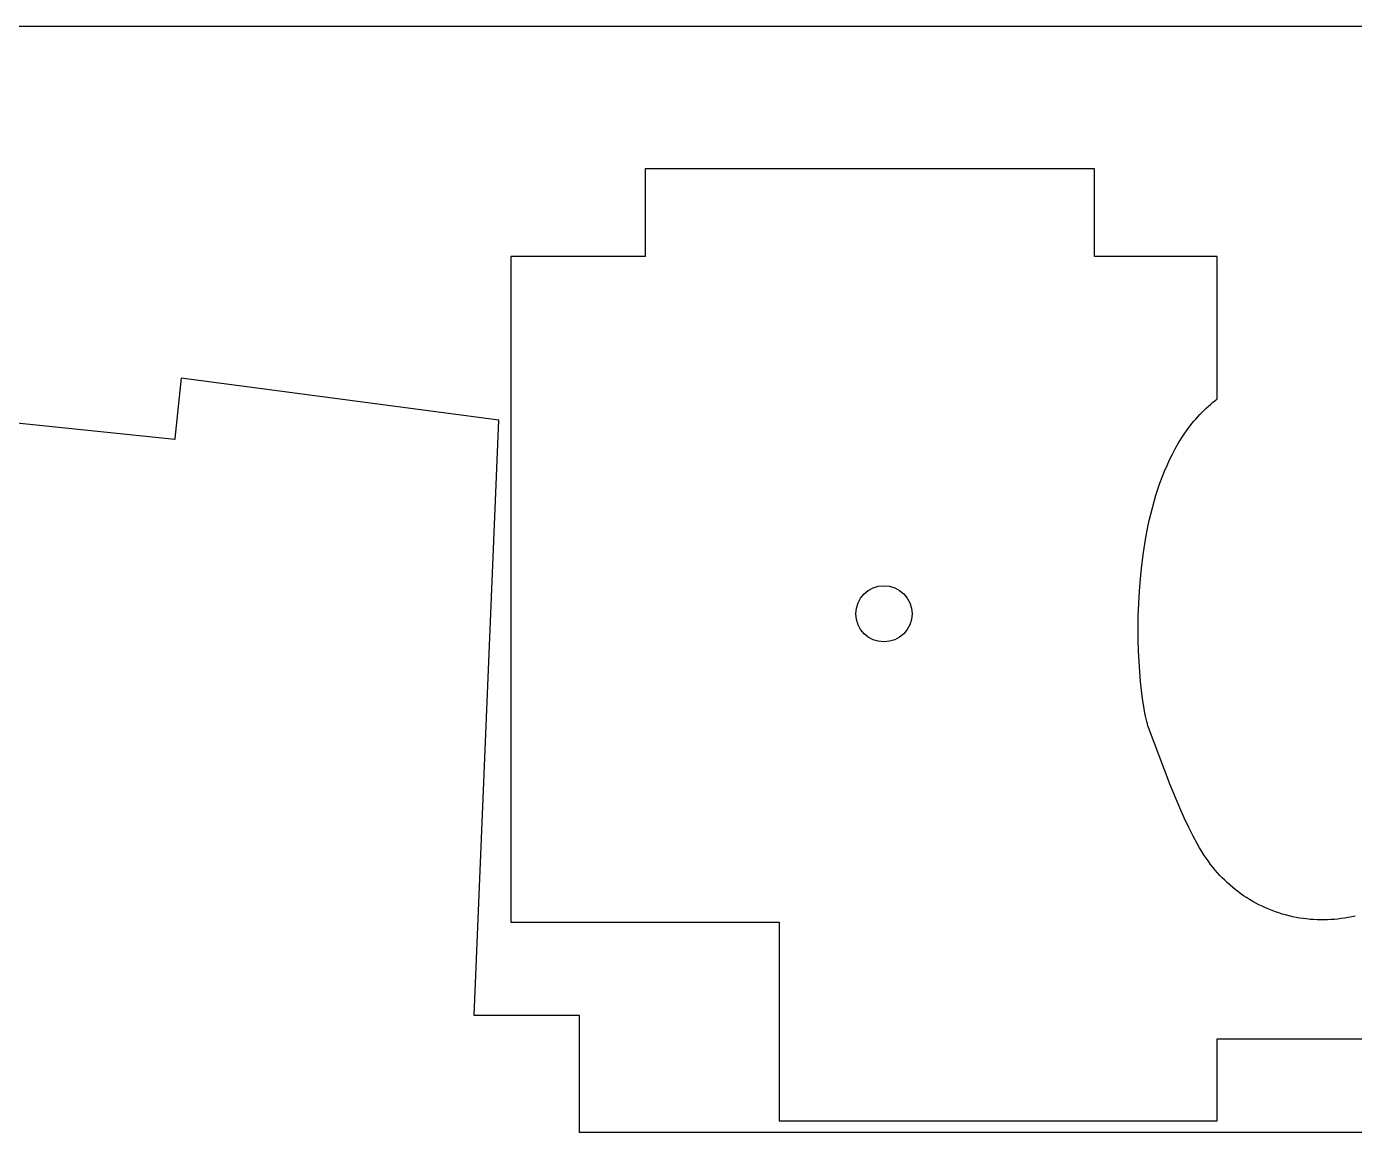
# Model space of a CAD drawing. Extents: x 296 to 1497, y 3 to 304.
# Drawn here: x 593.8 to 660, y 249 to 304.1 of the extents above; entities that cross this region are included whole.
import ezdxf

# ---------------------------------------------------------------- set-up
doc = ezdxf.new("R2010")
doc.units = 0
doc.layers.add('FLAT_PANELS', color=1, linetype='CONTINUOUS')
doc.layers.add('HELP_LINES', color=3, linetype='CONTINUOUS')

msp = doc.modelspace()

# ---------------------------------------------------------------- linework, layer by layer
at = {"layer": 'FLAT_PANELS'}
for p, q in [((647.005, 296.996), (624.595, 296.996)), ((624.595, 296.996), (624.595, 292.63)), ((647.005, 292.63), (647.005, 296.996)), ((624.595, 292.63), (617.901, 292.63)), ((617.901, 292.63), (617.901, 259.452)), ((651.639, 292.63), (647.005, 292.63)), ((653.117, 292.63), (651.639, 292.63)), ((653.117, 286.783), (653.117, 292.63)), ((653.117, 285.619), (653.117, 286.783)), ((601.475, 286.56), (601.162, 283.556)), ((617.31, 284.48), (601.475, 286.56)), ((601.475, 286.56), (601.475, 286.56)), ((601.158, 283.51), (581.962, 285.506)), ((652.773, 285.257), (652.885, 285.351)), ((652.885, 285.351), (653, 285.443)), ((653, 285.443), (653.117, 285.532)), ((653.117, 285.532), (653.117, 285.619)), ((652.045, 284.53), (652.143, 284.641)), ((652.143, 284.641), (652.243, 284.749)), ((652.243, 284.749), (652.345, 284.856)), ((652.345, 284.856), (652.449, 284.96)), ((652.449, 284.96), (652.555, 285.061)), ((652.555, 285.061), (652.663, 285.16)), ((652.663, 285.16), (652.773, 285.257)), ((616.084, 254.794), (617.31, 284.48)), ((651.5, 283.823), (651.586, 283.946)), ((651.586, 283.946), (651.674, 284.067)), ((651.674, 284.067), (651.764, 284.186)), ((651.764, 284.186), (651.856, 284.303)), ((651.856, 284.303), (651.949, 284.417)), ((651.949, 284.417), (652.045, 284.53)), ((601.162, 283.556), (601.158, 283.51)), ((651.024, 283.048), (651.175, 283.313)), ((651.175, 283.313), (651.334, 283.571)), ((651.334, 283.571), (651.5, 283.823)), ((650.743, 282.499), (650.88, 282.776)), ((650.88, 282.776), (651.024, 283.048)), ((650.489, 281.928), (650.613, 282.216)), ((650.613, 282.216), (650.743, 282.499)), ((650.158, 281.035), (650.262, 281.337)), ((650.262, 281.337), (650.372, 281.635)), ((650.372, 281.635), (650.489, 281.928)), ((649.968, 280.421), (650.06, 280.73)), ((650.06, 280.73), (650.158, 281.035)), ((649.802, 279.795), (649.882, 280.11)), ((649.882, 280.11), (649.968, 280.421)), ((649.658, 279.16), (649.728, 279.479)), ((649.728, 279.479), (649.802, 279.795)), ((649.536, 278.52), (649.658, 279.16)), ((649.433, 277.876), (649.536, 278.52)), ((649.349, 277.232), (649.433, 277.876)), ((649.283, 276.591), (649.349, 277.232)), ((649.234, 275.956), (649.283, 276.591)), ((649.2, 275.33), (649.234, 275.956)), ((649.173, 274.116), (649.18, 274.715)), ((649.18, 274.715), (649.2, 275.33)), ((649.178, 273.534), (649.173, 274.116)), ((649.194, 272.972), (649.178, 273.534)), ((649.22, 272.435), (649.194, 272.972)), ((649.254, 271.924), (649.22, 272.435)), ((649.295, 271.442), (649.254, 271.924)), ((649.343, 270.993), (649.295, 271.442)), ((649.396, 270.58), (649.343, 270.993)), ((649.452, 270.206), (649.396, 270.58)), ((649.511, 269.873), (649.452, 270.206)), ((649.542, 269.723), (649.511, 269.873)), ((649.572, 269.585), (649.542, 269.723)), ((649.603, 269.459), (649.572, 269.585)), ((649.633, 269.345), (649.603, 269.459)), ((649.664, 269.244), (649.633, 269.345)), ((649.679, 269.199), (649.664, 269.244)), ((649.694, 269.157), (649.679, 269.199)), ((650.774, 266.306), (649.694, 269.157)), ((651.248, 265.157), (650.774, 266.306)), ((651.473, 264.646), (651.248, 265.157)), ((651.694, 264.176), (651.473, 264.646)), ((651.912, 263.743), (651.694, 264.176)), ((652.128, 263.345), (651.912, 263.743)), ((652.236, 263.159), (652.128, 263.345)), ((652.344, 262.98), (652.236, 263.159)), ((652.453, 262.809), (652.344, 262.98)), ((652.562, 262.645), (652.453, 262.809)), ((652.673, 262.487), (652.562, 262.645)), ((652.784, 262.336), (652.673, 262.487)), ((652.897, 262.191), (652.784, 262.336)), ((653.012, 262.051), (652.897, 262.191)), ((653.128, 261.917), (653.012, 262.051)), ((653.245, 261.787), (653.128, 261.917)), ((653.365, 261.662), (653.245, 261.787)), ((653.487, 261.541), (653.365, 261.662)), ((653.612, 261.423), (653.487, 261.541)), ((653.74, 261.307), (653.612, 261.423)), ((653.872, 261.194), (653.74, 261.307)), ((654.007, 261.084), (653.872, 261.194)), ((654.146, 260.977), (654.007, 261.084)), ((654.287, 260.873), (654.146, 260.977)), ((654.431, 260.773), (654.287, 260.873)), ((654.579, 260.676), (654.431, 260.773)), ((654.729, 260.582), (654.579, 260.676)), ((654.882, 260.492), (654.729, 260.582)), ((655.037, 260.405), (654.882, 260.492)), ((655.195, 260.323), (655.037, 260.405)), ((655.355, 260.244), (655.195, 260.323)), ((655.517, 260.17), (655.355, 260.244)), ((655.681, 260.099), (655.517, 260.17)), ((617.901, 259.452), (631.289, 259.452)), ((631.289, 259.452), (631.289, 249.556)), ((655.847, 260.033), (655.681, 260.099)), ((656.015, 259.971), (655.847, 260.033)), ((656.184, 259.914), (656.015, 259.971)), ((656.354, 259.86), (656.184, 259.914)), ((656.525, 259.811), (656.354, 259.86)), ((656.698, 259.767), (656.525, 259.811)), ((656.871, 259.727), (656.698, 259.767)), ((657.045, 259.691), (656.871, 259.727)), ((657.219, 259.66), (657.045, 259.691)), ((657.394, 259.634), (657.219, 259.66)), ((657.568, 259.612), (657.394, 259.634)), ((657.743, 259.594), (657.568, 259.612)), ((657.917, 259.581), (657.743, 259.594)), ((658.091, 259.572), (657.917, 259.581)), ((658.265, 259.567), (658.091, 259.572)), ((658.437, 259.567), (658.265, 259.567)), ((658.609, 259.571), (658.437, 259.567)), ((658.781, 259.58), (658.609, 259.571)), ((658.953, 259.592), (658.781, 259.58)), ((659.126, 259.609), (658.953, 259.592)), ((659.299, 259.63), (659.126, 259.609)), ((659.472, 259.656), (659.299, 259.63)), ((659.644, 259.686), (659.472, 259.656)), ((659.817, 259.72), (659.644, 259.686)), ((659.989, 259.759), (659.817, 259.72)), ((621.322, 254.794), (616.084, 254.794)), ((621.322, 248.973), (621.322, 254.794)), ((653.117, 249.556), (653.117, 253.631)), ((653.117, 253.631), (671.042, 253.631)), ((631.289, 249.556), (653.117, 249.556)), ((715.619, 248.973), (621.322, 248.973))]:
    msp.add_line(p, q, dxfattribs=at)
msp.add_circle((636.503, 274.823), 1.4, dxfattribs=at)
at = {"layer": 'HELP_LINES'}
msp.add_line((895.908, 304.093), (295.908, 304.093), dxfattribs=at)

doc.saveas('drawing.dxf')
